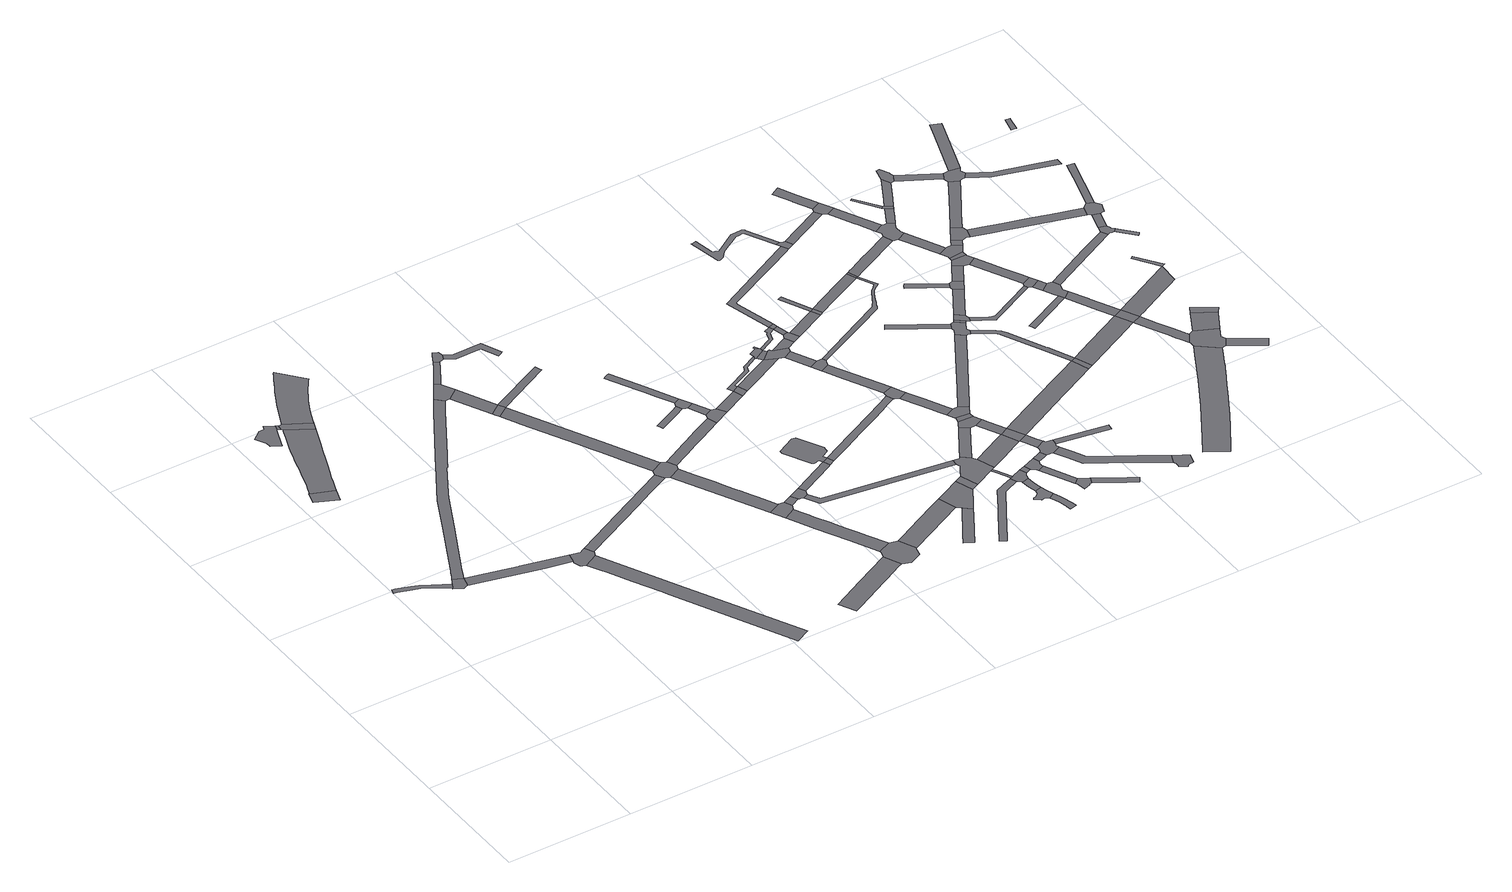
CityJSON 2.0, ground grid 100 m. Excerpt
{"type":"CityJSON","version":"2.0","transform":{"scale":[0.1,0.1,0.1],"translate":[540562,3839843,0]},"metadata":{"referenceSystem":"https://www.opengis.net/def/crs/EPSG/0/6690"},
"CityObjects":{
"road1":{"type":"Road","attributes":{"RoadStructureAttribute.sectionType":"1"},"geometry":[{"type":"MultiSurface","lod":"1","boundaries":[[[0,1,2,3,4,5,6,7,8,9,10,11,12,13,14,15,16]]]}]},
"road2":{"type":"Road","geometry":[{"type":"MultiSurface","lod":"1","boundaries":[[[17,18,16,15,19,20,21,22,23]]]}]},
"road3":{"type":"Road","geometry":[{"type":"MultiSurface","lod":"1","boundaries":[[[24,25,26,27,28,29]]]}]},
"road4":{"type":"Road","attributes":{"RoadStructureAttribute.sectionType":"1"},"geometry":[{"type":"MultiSurface","lod":"1","boundaries":[[[30,31,32,23,22,33,34,35]]]}]},
"road5":{"type":"Road","attributes":{"RoadStructureAttribute.sectionType":"1"},"geometry":[{"type":"MultiSurface","lod":"1","boundaries":[[[36,37,38,39,40,41,42,43,44,45,46,47,48,49,50,29,28,51,52,53,54,55,56,57,58,59,60]]]}]},
"road6":{"type":"Road","geometry":[{"type":"MultiSurface","lod":"1","boundaries":[[[61,62,63,64,65,66,67,68,69,70,71]]]}]},
"road7":{"type":"Road","geometry":[{"type":"MultiSurface","lod":"1","boundaries":[[[72,73,71,70,74,75,76]]]}]},
"road8":{"type":"Road","geometry":[{"type":"MultiSurface","lod":"1","boundaries":[[[77,78,79,76,75,80,36,60,81,82]]]}]},
"road9":{"type":"Road","attributes":{"RoadStructureAttribute.sectionType":"1"},"geometry":[{"type":"MultiSurface","lod":"1","boundaries":[[[83,84,85,86,87,88,89,90,91,92,93,94,95,96,97,98,99,100,101,102,103,104,105,106,17,23,107,108,109,110,111,112,113,114,115,116,117,118,119,120,121]]]}]},
"road10":{"type":"Road","geometry":[{"type":"MultiSurface","lod":"1","boundaries":[[[122,123,124,35,34,125,126,127,128,129,130]]]}]},
"road11":{"type":"Road","attributes":{"RoadStructureAttribute.sectionType":"1"},"geometry":[{"type":"MultiSurface","lod":"1","boundaries":[[[131,132,133,134,135,136,137,138,139,140,141,142,143,144,77,82,145,146,147,148,149,150,151,152,153,154,155,156]]]}]},
"road12":{"type":"Road","attributes":{"RoadStructureAttribute.sectionType":"1"},"geometry":[{"type":"MultiSurface","lod":"1","boundaries":[[[157,158,129,128,159,160,161,162,163,164,165,166,167]]]}]},
"road13":{"type":"Road","attributes":{"RoadStructureAttribute.sectionType":"1"},"geometry":[{"type":"MultiSurface","lod":"1","boundaries":[[[168,169,170,122,130,171,172,173,174,175,176]]]}]},
"road14":{"type":"Road","geometry":[{"type":"MultiSurface","lod":"1","boundaries":[[[177,178,179,180,83,121,181,182,183,184,185]]]}]},
"road15":{"type":"Road","attributes":{"RoadStructureAttribute.sectionType":"1"},"geometry":[{"type":"MultiSurface","lod":"1","boundaries":[[[183,182,186,187]]]}]},
"road16":{"type":"Road","geometry":[{"type":"MultiSurface","lod":"1","boundaries":[[[187,186,188,189,190]]]}]},
"road17":{"type":"Road","attributes":{"RoadStructureAttribute.sectionType":"1"},"geometry":[{"type":"MultiSurface","lod":"1","boundaries":[[[191,192,193,177,185,194,195,196]]]}]},
"road18":{"type":"Road","attributes":{"RoadStructureAttribute.sectionType":"1"},"geometry":[{"type":"MultiSurface","lod":"1","boundaries":[[[197,198,199,200,190,189,201,202,203,204,205,206,207,208,209,210,211]]]}]},
"road19":{"type":"Road","attributes":{"RoadStructureAttribute.sectionType":"1"},"geometry":[{"type":"MultiSurface","lod":"1","boundaries":[[[212,213,214,215,216,217,218,219,220,221,222]]]}]},
"road20":{"type":"Road","geometry":[{"type":"MultiSurface","lod":"1","boundaries":[[[223,224,191,196,225,226,227]]]}]},
"road21":{"type":"Road","geometry":[{"type":"MultiSurface","lod":"1","boundaries":[[[228,211,210,229,168,176,230,231,232,233,234,235]]]}]},
"road22":{"type":"Road","attributes":{"RoadStructureAttribute.sectionType":"1"},"geometry":[{"type":"MultiSurface","lod":"1","boundaries":[[[236,237,238,239,187,190]]]}]},
"road23":{"type":"Road","attributes":{"RoadStructureAttribute.sectionType":"1"},"geometry":[{"type":"MultiSurface","lod":"1","boundaries":[[[240,241,242,243,244,245,246,247,232,231,248,249,250]]]}]},
"road24":{"type":"Road","attributes":{"RoadStructureAttribute.sectionType":"1"},"geometry":[{"type":"MultiSurface","lod":"1","boundaries":[[[251,252,253,254,255,256,257,226,225]]]}]},
"road25":{"type":"Road","geometry":[{"type":"MultiSurface","lod":"1","boundaries":[[[258,259,250,249,260,261,262,263,264,265]]]}]},
"road26":{"type":"Road","attributes":{"RoadStructureAttribute.sectionType":"1"},"geometry":[{"type":"MultiSurface","lod":"1","boundaries":[[[266,267,268,269,270,271,272,273,261,260,274,275,276,277,278,279]]]}]},
"road27":{"type":"Road","attributes":{"RoadStructureAttribute.sectionType":"1"},"geometry":[{"type":"MultiSurface","lod":"1","boundaries":[[[280,265,264,281]]]}]},
"road28":{"type":"Road","geometry":[{"type":"MultiSurface","lod":"1","boundaries":[[[282,279,278,283,284,285,212,222,286,287,288,289,290,291,292]]]}]},
"road29":{"type":"Road","attributes":{"RoadStructureAttribute.sectionType":"1"},"geometry":[{"type":"MultiSurface","lod":"1","boundaries":[[[293,294,295,296,235,234,297,298,299,300]]]}]},
"road30":{"type":"Road","geometry":[{"type":"MultiSurface","lod":"1","boundaries":[[[301,302,280,281,303,304,305,306,307,308,309]]]}]},
"road31":{"type":"Road","attributes":{"RoadStructureAttribute.sectionType":"1"},"geometry":[{"type":"MultiSurface","lod":"1","boundaries":[[[310,311,312,313,314,315,316,317]]]}]},
"road32":{"type":"Road","attributes":{"RoadStructureAttribute.sectionType":"1"},"geometry":[{"type":"MultiSurface","lod":"1","boundaries":[[[318,319,320,321,322,323,324,325,326,327,328,329]]]}]},
"road33":{"type":"Road","attributes":{"RoadStructureAttribute.sectionType":"1"},"geometry":[{"type":"MultiSurface","lod":"1","boundaries":[[[330,331,301,309,332,333,334]]]}]},
"road34":{"type":"Road","geometry":[{"type":"MultiSurface","lod":"1","boundaries":[[[329,328,335,336,310,317,337,338,339,340]]]}]},
"road35":{"type":"Road","attributes":{"RoadStructureAttribute.sectionType":"1"},"geometry":[{"type":"MultiSurface","lod":"1","boundaries":[[[340,339,341,342]]]}]},
"road36":{"type":"Road","attributes":{"RoadStructureAttribute.sectionType":"1"},"geometry":[{"type":"MultiSurface","lod":"1","boundaries":[[[343,344,345,346,347,292,291,348,349]]]}]},
"road37":{"type":"Road","geometry":[{"type":"MultiSurface","lod":"1","boundaries":[[[350,342,341,351,293,300,352,353]]]}]},
"road38":{"type":"Road","geometry":[{"type":"MultiSurface","lod":"1","boundaries":[[[354,355,356,357,358,359,360,361,362,363,364,365,366,367,368,369,330,370]]]}]},
"road39":{"type":"Road","geometry":[{"type":"MultiSurface","lod":"1","boundaries":[[[370,330,334,371]]]}]},
"road40":{"type":"Road","attributes":{"RoadStructureAttribute.sectionType":"1"},"geometry":[{"type":"MultiSurface","lod":"1","boundaries":[[[372,306,305,373,374,375]]]}]},
"road41":{"type":"Road","attributes":{"RoadStructureAttribute.sectionType":"1"},"geometry":[{"type":"MultiSurface","lod":"1","boundaries":[[[376,377,378,379,380,381,382,383,384,385,386,387,388]]]}]},
"road42":{"type":"Road","attributes":{"RoadStructureAttribute.sectionType":"1"},"geometry":[{"type":"MultiSurface","lod":"1","boundaries":[[[389,353,352,390,391]]]}]},
"road43":{"type":"Road","geometry":[{"type":"MultiSurface","lod":"1","boundaries":[[[392,389,391,393]]]}]},
"road44":{"type":"Road","geometry":[{"type":"MultiSurface","lod":"1","boundaries":[[[394,395,396,343,349,376,388,397,398,399]]]}]},
"road45":{"type":"Road","attributes":{"RoadStructureAttribute.sectionType":"1"},"geometry":[{"type":"MultiSurface","lod":"1","boundaries":[[[400,401,402,403,404,405,406,407,408,409,410,411,412,413]]]}]},
"road46":{"type":"Road","geometry":[{"type":"MultiSurface","lod":"1","boundaries":[[[414,415,416,417,418,419,420,389,392,421,422,423,424,425]]]}]},
"road47":{"type":"Road","attributes":{"RoadStructureAttribute.sectionType":"1"},"geometry":[{"type":"MultiSurface","lod":"1","boundaries":[[[426,394,399,427]]]}]},
"road48":{"type":"Road","attributes":{"RoadStructureAttribute.sectionType":"1"},"geometry":[{"type":"MultiSurface","lod":"1","boundaries":[[[428,429,430,431,432,370,371,433,434,435,436,437,438,439,440,441]]]}]},
"road49":{"type":"Road","attributes":{"RoadStructureAttribute.sectionType":"1"},"geometry":[{"type":"MultiSurface","lod":"1","boundaries":[[[442,443,392,393,444,445]]]}]},
"road50":{"type":"Road","geometry":[{"type":"MultiSurface","lod":"1","boundaries":[[[446,447,375,374,448,449,426,427,450,451,452,453,454,455,456,457,458]]]}]},
"road51":{"type":"Road","geometry":[{"type":"MultiSurface","lod":"1","boundaries":[[[459,460,414,425,461,462,463]]]}]},
"road52":{"type":"Road","geometry":[{"type":"MultiSurface","lod":"1","boundaries":[[[462,461,442,464]]]}]},
"road53":{"type":"Road","geometry":[{"type":"MultiSurface","lod":"1","boundaries":[[[465,466,467,468,469,470,471,472,473,474,475,476,477,478,479,480,481,482,483,484,485,486]]]}]},
"road54":{"type":"Road","geometry":[{"type":"MultiSurface","lod":"1","boundaries":[[[487,488,459,463]]]}]},
"road55":{"type":"Road","geometry":[{"type":"MultiSurface","lod":"1","boundaries":[[[489,452,451,490,491,492]]]}]},
"road56":{"type":"Road","attributes":{"RoadStructureAttribute.sectionType":"1"},"geometry":[{"type":"MultiSurface","lod":"1","boundaries":[[[493,494,495,496,486,485,497,498,499,500,501,502,503]]]}]},
"road57":{"type":"Road","attributes":{"RoadStructureAttribute.sectionType":"1"},"geometry":[{"type":"MultiSurface","lod":"1","boundaries":[[[504,505,506,507,467,466]]]}]},
"road58":{"type":"Road","geometry":[{"type":"MultiSurface","lod":"1","boundaries":[[[508,464,442,445,509,510,511,512]]]}]},
"road59":{"type":"Road","geometry":[{"type":"MultiSurface","lod":"1","boundaries":[[[513,492,491,400,413,514,515,516,517,506,505,518,519,520,521,522]]]}]},
"road60":{"type":"Road","attributes":{"RoadStructureAttribute.sectionType":"1"},"geometry":[{"type":"MultiSurface","lod":"1","boundaries":[[[510,509,523,524]]]}]},
"road61":{"type":"Road","attributes":{"RoadStructureAttribute.sectionType":"1"},"geometry":[{"type":"MultiSurface","lod":"1","boundaries":[[[525,526,527,446,458,528,529]]]}]},
"road62":{"type":"Road","geometry":[{"type":"MultiSurface","lod":"1","boundaries":[[[530,531,532,533,534,463,462,535,536,537]]]}]},
"road63":{"type":"Road","geometry":[{"type":"MultiSurface","lod":"1","boundaries":[[[538,524,523,539,540,541,542,543,544]]]}]},
"road64":{"type":"Road","attributes":{"RoadStructureAttribute.sectionType":"1"},"geometry":[{"type":"MultiSurface","lod":"1","boundaries":[[[545,513,522,546]]]}]},
"road65":{"type":"Road","attributes":{"RoadStructureAttribute.sectionType":"1"},"geometry":[{"type":"MultiSurface","lod":"1","boundaries":[[[547,512,511,548]]]}]},
"road66":{"type":"Road","attributes":{"RoadStructureAttribute.sectionType":"1"},"geometry":[{"type":"MultiSurface","lod":"1","boundaries":[[[549,540,539,550,551,552,553,554]]]}]},
"road67":{"type":"Road","attributes":{"RoadStructureAttribute.sectionType":"1"},"geometry":[{"type":"MultiSurface","lod":"1","boundaries":[[[555,556,557,558,559,456,455,560,561,562,563,564,565]]]}]},
"road68":{"type":"Road","geometry":[{"type":"MultiSurface","lod":"1","boundaries":[[[566,545,546,567,568,569,570,571,572,573,574,575,576,577,578,579]]]}]},
"road69":{"type":"Road","geometry":[{"type":"MultiSurface","lod":"1","boundaries":[[[580,554,553,581,428,441,582,583,584]]]}]},
"road70":{"type":"Road","attributes":{"RoadStructureAttribute.sectionType":"1"},"geometry":[{"type":"MultiSurface","lod":"1","boundaries":[[[573,572,585,586]]]}]},
"road71":{"type":"Road","geometry":[{"type":"MultiSurface","lod":"1","boundaries":[[[587,588,589,547,548,590,591,592,593]]]}]},
"road72":{"type":"Road","attributes":{"RoadStructureAttribute.sectionType":"1"},"geometry":[{"type":"MultiSurface","lod":"1","boundaries":[[[594,537,588,587]]]}]},
"road73":{"type":"Road","geometry":[{"type":"MultiSurface","lod":"1","boundaries":[[[595,530,537,594]]]}]},
"road74":{"type":"Road","attributes":{"RoadStructureAttribute.sectionType":"1"},"geometry":[{"type":"MultiSurface","lod":"1","boundaries":[[[596,597,598,599,584,583,600,601,602,603,604]]]}]},
"road75":{"type":"Road","geometry":[{"type":"MultiSurface","lod":"1","boundaries":[[[586,585,605,606,607,608,609,610,611]]]}]},
"road76":{"type":"Road","geometry":[{"type":"MultiSurface","lod":"1","boundaries":[[[612,613,525,529,614,615,616,617,618]]]}]},
"road77":{"type":"Road","attributes":{"RoadStructureAttribute.sectionType":"1"},"geometry":[{"type":"MultiSurface","lod":"1","boundaries":[[[619,620,621,566,579,622,623]]]}]},
"road78":{"type":"Road","attributes":{"RoadStructureAttribute.sectionType":"1"},"geometry":[{"type":"MultiSurface","lod":"1","boundaries":[[[624,612,618,625]]]}]},
"road79":{"type":"Road","geometry":[{"type":"MultiSurface","lod":"1","boundaries":[[[604,603,626,624,625,627,628]]]}]},
"road80":{"type":"Road","attributes":{"RoadStructureAttribute.sectionType":"1"},"geometry":[{"type":"MultiSurface","lod":"1","boundaries":[[[629,616,615,630,555,631]]]}]},
"road81":{"type":"Road","geometry":[{"type":"MultiSurface","lod":"1","boundaries":[[[631,555,565,632,633]]]}]},
"road82":{"type":"Road","attributes":{"RoadStructureAttribute.sectionType":"1"},"geometry":[{"type":"MultiSurface","lod":"1","boundaries":[[[634,633,632,635,636,637,638]]]}]},
"road83":{"type":"Road","attributes":{"RoadStructureAttribute.sectionType":"1"},"geometry":[{"type":"MultiSurface","lod":"1","boundaries":[[[639,640,641,593,592,642,643,644]]]}]},
"road84":{"type":"Road","geometry":[{"type":"MultiSurface","lod":"1","boundaries":[[[645,646,638,637,647,648,649,650,651,652,653,619,623,654,655,656,657,658,659,660,661,662,663]]]}]},
"road85":{"type":"Road","attributes":{"RoadStructureAttribute.sectionType":"1"},"geometry":[{"type":"MultiSurface","lod":"1","boundaries":[[[664,665,611,610,666,667,668,669]]]}]},
"road86":{"type":"Road","attributes":{"RoadStructureAttribute.sectionType":"1"},"geometry":[{"type":"MultiSurface","lod":"1","boundaries":[[[670,671,672,639,673]]]}]},
"road87":{"type":"Road","attributes":{"RoadStructureAttribute.sectionType":"1"},"geometry":[{"type":"MultiSurface","lod":"1","boundaries":[[[674,675,676,530,595,677,678,679,680,681]]]}]},
"road88":{"type":"Road","geometry":[{"type":"MultiSurface","lod":"1","boundaries":[[[673,639,644,682]]]}]},
"road89":{"type":"Road","attributes":{"RoadStructureAttribute.sectionType":"1"},"geometry":[{"type":"MultiSurface","lod":"1","boundaries":[[[683,684,685,686,687,688,689,659,658,690,691,692,693,694,695,696]]]}]},
"road90":{"type":"Road","attributes":{"RoadStructureAttribute.sectionType":"1"},"geometry":[{"type":"MultiSurface","lod":"1","boundaries":[[[697,698,699,700,701,702,703,704,705,706,707,708,709,710,711,712,713,714,715,716,717,718,719,720,721,722,723,724,725,726,727,728,729,730,731,732,733,544,543]]]}]},
"road91":{"type":"Road","attributes":{"RoadStructureAttribute.sectionType":"1"},"geometry":[{"type":"MultiSurface","lod":"1","boundaries":[[[734,735,736,663,662]]]}]},
"road92":{"type":"Road","attributes":{"RoadStructureAttribute.sectionType":"1"},"geometry":[{"type":"MultiSurface","lod":"1","boundaries":[[[737,738,739,740,628,627,741,742,743,744,745,746]]]}]},
"road93":{"type":"Road","attributes":{"RoadStructureAttribute.sectionType":"1"},"geometry":[{"type":"MultiSurface","lod":"1","boundaries":[[[747,748,749,750,751,752,753,754,755,756,757,758,759,760,761,762,763,764,765,766,767,768,769,770,771,772,773,774,775,776,777,778,779,780,781,782,783,784,785,786,787]]]}]},
"road94":{"type":"Road","attributes":{"RoadStructureAttribute.sectionType":"1"},"geometry":[{"type":"MultiSurface","lod":"1","boundaries":[[[788,789,790,791,792,793,673,682,794,795,715]]]}]},
"road95":{"type":"Road","attributes":{"RoadStructureAttribute.sectionType":"1"},"geometry":[{"type":"MultiSurface","lod":"1","boundaries":[[[796,797,798,799,800,631,633,801,802,803,804,805]]]}]},
"road96":{"type":"Road","attributes":{"RoadStructureAttribute.sectionType":"1"},"geometry":[{"type":"MultiSurface","lod":"1","boundaries":[[[806,807,808,809,810]]]}]},
"road97":{"type":"Road","geometry":[{"type":"MultiSurface","lod":"1","boundaries":[[[811,696,695,812,813,814,815,816,817,818,819,820,821,822,823,824,825,826]]]}]},
"road98":{"type":"Road","geometry":[{"type":"MultiSurface","lod":"1","boundaries":[[[827,787,786,828,674,681,829,830,831]]]}]},
"road99":{"type":"Road","geometry":[{"type":"MultiSurface","lod":"1","boundaries":[[[832,788,715,714]]]}]},
"road100":{"type":"Road","geometry":[{"type":"MultiSurface","lod":"1","boundaries":[[[833,810,809,834,737,746,835,836,837,838,839,840,841]]]}]},
"road101":{"type":"Road","attributes":{"RoadStructureAttribute.sectionType":"1"},"geometry":[{"type":"MultiSurface","lod":"1","boundaries":[[[842,833,841,843]]]}]},
"road102":{"type":"Road","geometry":[{"type":"MultiSurface","lod":"1","boundaries":[[[844,842,843,845,846,847]]]}]},
"road103":{"type":"Road","attributes":{"RoadStructureAttribute.sectionType":"1"},"geometry":[{"type":"MultiSurface","lod":"1","boundaries":[[[848,849,850,851,852,853,854,855,856,838,837,857,858,859,860,861,862,863,796,864]]]}]},
"road104":{"type":"Road","attributes":{"RoadStructureAttribute.sectionType":"1"},"geometry":[{"type":"MultiSurface","lod":"1","boundaries":[[[865,866,831,830,867,868]]]}]},
"road105":{"type":"Road","attributes":{"RoadStructureAttribute.sectionType":"1"},"geometry":[{"type":"MultiSurface","lod":"1","boundaries":[[[869,870,871,872,873]]]}]},
"road106":{"type":"Road","attributes":{"RoadStructureAttribute.sectionType":"1"},"geometry":[{"type":"MultiSurface","lod":"1","boundaries":[[[874,844,847,875,876]]]}]},
"road107":{"type":"Road","attributes":{"RoadStructureAttribute.sectionType":"1"},"geometry":[{"type":"MultiSurface","lod":"1","boundaries":[[[877,878,879,880,881,832,714,882,883,884]]]}]},
"road108":{"type":"Road","geometry":[{"type":"MultiSurface","lod":"1","boundaries":[[[864,796,805,885]]]}]},
"road109":{"type":"Road","geometry":[{"type":"MultiSurface","lod":"1","boundaries":[[[886,873,872,874,876,887]]]}]},
"road110":{"type":"Road","attributes":{"RoadStructureAttribute.sectionType":"1"},"geometry":[{"type":"MultiSurface","lod":"1","boundaries":[[[888,889,890,891,892,893,846,845,894,895,896,897]]]}]},
"road111":{"type":"Road","attributes":{"RoadStructureAttribute.sectionType":"1"},"geometry":[{"type":"MultiSurface","lod":"1","boundaries":[[[898,899,900,901,902,903,904,905,906]]]}]},
"road112":{"type":"Road","geometry":[{"type":"MultiSurface","lod":"1","boundaries":[[[906,905,907,865,868,908,909,910]]]}]},
"road113":{"type":"Road","attributes":{"RoadStructureAttribute.sectionType":"1"},"geometry":[{"type":"MultiSurface","lod":"1","boundaries":[[[911,912,913,886,887,914,915,916]]]}]},
"road114":{"type":"Road","attributes":{"RoadStructureAttribute.sectionType":"1"},"geometry":[{"type":"MultiSurface","lod":"1","boundaries":[[[917,918,919,910,909,920,921,922,923]]]}]},
"road115":{"type":"Road","attributes":{"RoadStructureAttribute.sectionType":"1"},"geometry":[{"type":"MultiSurface","lod":"1","boundaries":[[[924,925,926,927,928,929,930,931,932,933,934,935,936,937,938,939,940,941,942,943,944,945,946,947,948,949,950]]]}]},
"road116":{"type":"Road","attributes":{"RoadStructureAttribute.sectionType":"1"},"geometry":[{"type":"MultiSurface","lod":"1","boundaries":[[[951,952,953,954,955]]]}]},
"road117":{"type":"Road","geometry":[{"type":"MultiSurface","lod":"1","boundaries":[[[956,923,922,957,877,884,958,959,960,961,962,963,964]]]}]},
"road118":{"type":"Road","attributes":{"RoadStructureAttribute.sectionType":"1"},"geometry":[{"type":"MultiSurface","lod":"1","boundaries":[[[965,966,967,968,864,885,969,970,971,972]]]}]},
"road119":{"type":"Road","attributes":{"RoadStructureAttribute.sectionType":"1"},"geometry":[{"type":"MultiSurface","lod":"1","boundaries":[[[973,959,958,974,975,976,977,978]]]}]},
"road120":{"type":"Road","geometry":[{"type":"MultiSurface","lod":"1","boundaries":[[[979,980,911,916,981,982,983,984,985]]]}]},
"road121":{"type":"Road","attributes":{"RoadStructureAttribute.sectionType":"1"},"geometry":[{"type":"MultiSurface","lod":"1","boundaries":[[[986,987,979,985]]]}]},
"road122":{"type":"Road","geometry":[{"type":"MultiSurface","lod":"1","boundaries":[[[988,978,977,989,987,986,990,991]]]}]},
"road123":{"type":"Road","attributes":{"RoadStructureAttribute.sectionType":"1"},"geometry":[{"type":"MultiSurface","lod":"1","boundaries":[[[992,964,963,993,994,995]]]}]},
"road124":{"type":"Road","geometry":[{"type":"MultiSurface","lod":"1","boundaries":[[[996,997,998,999]]]}]},
"road125":{"type":"Road","attributes":{"RoadStructureAttribute.sectionType":"1"},"geometry":[{"type":"MultiSurface","lod":"1","boundaries":[[[1000,1001,1002,1003,982,981,1004,1005]]]}]},
"road126":{"type":"Road","geometry":[{"type":"MultiSurface","lod":"1","boundaries":[[[1005,1004,888,897,1006,1007]]]}]},
"road127":{"type":"Road","attributes":{"RoadStructureAttribute.sectionType":"1"},"geometry":[{"type":"MultiSurface","lod":"1","boundaries":[[[1007,1006,1008,1009]]]}]},
"road128":{"type":"Road","attributes":{"RoadStructureAttribute.sectionType":"1"},"geometry":[{"type":"MultiSurface","lod":"1","boundaries":[[[1010,991,990,1011]]]}]},
"road129":{"type":"Road","geometry":[{"type":"MultiSurface","lod":"1","boundaries":[[[999,998,992,995,1012,1013]]]}]},
"road130":{"type":"Road","geometry":[{"type":"MultiSurface","lod":"1","boundaries":[[[1009,1008,1014,951,955,1015,1016,1017,1018,1019]]]}]},
"road131":{"type":"Road","attributes":{"RoadStructureAttribute.sectionType":"1"},"geometry":[{"type":"MultiSurface","lod":"1","boundaries":[[[1020,1021,1022,1023,1015,955,1024,965,1025]]]}]},
"road132":{"type":"Road","geometry":[{"type":"MultiSurface","lod":"1","boundaries":[[[1026,1010,1011,1027,1028,1029,1030]]]}]},
"road133":{"type":"Road","attributes":{"RoadStructureAttribute.sectionType":"1"},"geometry":[{"type":"MultiSurface","lod":"1","boundaries":[[[1031,1032,1013,1012,1033,1034]]]}]},
"road134":{"type":"Road","geometry":[{"type":"MultiSurface","lod":"1","boundaries":[[[1025,965,972,1035]]]}]},
"road135":{"type":"Road","attributes":{"RoadStructureAttribute.sectionType":"1"},"geometry":[{"type":"MultiSurface","lod":"1","boundaries":[[[1036,1037,1038,1039,1040,1035,972,1041,1042,1043,1044,1045,1046,1047,1048,1049]]]}]},
"road136":{"type":"Road","geometry":[{"type":"MultiSurface","lod":"1","boundaries":[[[1050,1051,1052,1053,1031,1034,1054,1055,1056,1057,1058,1059,1060]]]}]},
"road137":{"type":"Road","geometry":[{"type":"MultiSurface","lod":"1","boundaries":[[[1061,1049,1048,1062,924,950,1063,1064,1065,1066,1067,1068]]]}]},
"road138":{"type":"Road","attributes":{"RoadStructureAttribute.sectionType":"1"},"geometry":[{"type":"MultiSurface","lod":"1","boundaries":[[[1069,1070,1071,1026,1030,1072,1073,1074,1075]]]}]},
"road139":{"type":"Road","attributes":{"RoadStructureAttribute.sectionType":"1"},"geometry":[{"type":"MultiSurface","lod":"1","boundaries":[[[1057,1056,1076,1077]]]}]},
"road140":{"type":"Road","attributes":{"RoadStructureAttribute.sectionType":"1"},"geometry":[{"type":"MultiSurface","lod":"1","boundaries":[[[1078,1079,1080,1081,1082,1025,1035,1083,1084,1085,1086,1087,1088,1089,1090,1091,1092,1093]]]}]},
"road141":{"type":"Road","attributes":{"RoadStructureAttribute.sectionType":"1"},"geometry":[{"type":"MultiSurface","lod":"1","boundaries":[[[1094,1095,1019,1018,1096]]]}]},
"road142":{"type":"Road","attributes":{"RoadStructureAttribute.sectionType":"1"},"geometry":[{"type":"MultiSurface","lod":"1","boundaries":[[[1097,1061,1068,1098,1099,1100]]]}]},
"road143":{"type":"Road","attributes":{"RoadStructureAttribute.sectionType":"1"},"geometry":[{"type":"MultiSurface","lod":"1","boundaries":[[[1101,1102,1103,1104,1064,1063,1105,1106,1107,1108,1109]]]}]},
"road144":{"type":"Road","attributes":{"RoadStructureAttribute.sectionType":"1"},"geometry":[{"type":"MultiSurface","lod":"1","boundaries":[[[1110,1111,1112,1113,1114,1029,1028,1115,1116,1117,1118,1119,1120,1121,1122]]]}]},
"road145":{"type":"Road","geometry":[{"type":"MultiSurface","lod":"1","boundaries":[[[1123,1097,1100,1124,1125]]]}]},
"road146":{"type":"Road","geometry":[{"type":"MultiSurface","lod":"1","boundaries":[[[1126,1127,1077,1076,1128,1129,1069,1075,1130,1131,1132,1133,1134,1135,1136,1137]]]}]},
"road147":{"type":"Road","geometry":[{"type":"MultiSurface","lod":"1","boundaries":[[[1138,1139,1140,1141,1078,1142]]]}]},
"road148":{"type":"Road","attributes":{"RoadStructureAttribute.sectionType":"1"},"geometry":[{"type":"MultiSurface","lod":"1","boundaries":[[[1143,1144,1126,1137,1145,1146,1147]]]}]},
"road149":{"type":"Road","geometry":[{"type":"MultiSurface","lod":"1","boundaries":[[[1148,1094,1096,1149,1150,1151,1152,1153,1154,1155]]]}]},
"road150":{"type":"Road","attributes":{"RoadStructureAttribute.sectionType":"1"},"geometry":[{"type":"MultiSurface","lod":"1","boundaries":[[[1156,1148,1155,1157]]]}]},
"road151":{"type":"Road","geometry":[{"type":"MultiSurface","lod":"1","boundaries":[[[1158,1159,1160,1161,1162,1163,1152,1151]]]}]},
"road152":{"type":"Road","attributes":{"RoadStructureAttribute.sectionType":"1"},"geometry":[{"type":"MultiSurface","lod":"1","boundaries":[[[1164,1133,1132,1165,1166,1167,1168]]]}]},
"road153":{"type":"Road","geometry":[{"type":"MultiSurface","lod":"1","boundaries":[[[1169,1170,1171,1122,1121,1172,1156,1157,1173,1174,1175,1176,1177,1178]]]}]},
"road154":{"type":"Road","attributes":{"RoadStructureAttribute.sectionType":"1"},"geometry":[{"type":"MultiSurface","lod":"1","boundaries":[[[1179,1180,1169,1178,1181]]]}]},
"road155":{"type":"Road","geometry":[{"type":"MultiSurface","lod":"1","boundaries":[[[1182,1183,1184,1185,1186,1187,1188,1189]]]}]}
},
"vertices":[
[376,1855,0],[352,1868,0],[342,1874,0],[212,1949,0],[207,1952,0],[202,1954,0],[148,1972,0],[41,2008,0],[15,2017,0],[6,1975,0],[29,1968,0],[136,1934,0],[190,1917,0],[332,1834,0],[370,1812,0],[379,1806,0],[399,1841,0],
[425,1885,0],[416,1870,0],[373,1796,0],[443,1757,0],[479,1773,0],[480,1773,0],[499,1850,0],
[130,3234,0],[104,3137,0],[278,3060,0],[299,3124,0],[312,3162,0],[139,3230,0],
[900,1759,0],[891,1761,0],[610,1825,0],[1031,1640,0],[1234,1597,0],[1253,1678,0],
[382,3935,0],[378,3927,0],[371,3909,0],[350,3857,0],[331,3808,0],[312,3757,0],[291,3700,0],[275,3647,0],[258,3600,0],[238,3534,0],[222,3479,0],[208,3437,0],[193,3388,0],[178,3338,0],[159,3285,0],[329,3209,0],[346,3256,0],[366,3307,0],[388,3361,0],[418,3433,0],[450,3511,0],[481,3589,0],[510,3661,0],[550,3760,0],[575,3823,0],
[291,4046,0],[277,4011,0],[235,4010,0],[161,3955,0],[205,3869,0],[206,3827,0],[276,3786,0],[286,3813,0],[344,3957,0],[346,3963,0],[362,4004,0],
[377,3991,0],[369,3996,0],[362,3958,0],[372,3950,0],[378,3991,0],
[406,3991,0],[389,3988,0],[382,3990,0],[377,3943,0],[595,3873,0],[600,3887,0],
[1437,3658,0],[1425,3640,0],[1413,3622,0],[1412,3620,0],[1364,3547,0],[1360,3541,0],[1100,3122,0],[1026,3003,0],[985,2937,0],[964,2902,0],[907,2811,0],[874,2758,0],[848,2716,0],[841,2705,0],[833,2689,0],[693,2409,0],[524,2076,0],[472,1974,0],[461,1954,0],[459,1949,0],[454,1940,0],[450,1930,0],[443,1915,0],[432,1896,0],[514,1880,0],[544,1941,0],[764,2375,0],[911,2667,0],[940,2715,0],[942,2718,0],[1090,2964,0],[1093,2962,0],[1095,2961,0],[1136,3028,0],[1162,3070,0],[1168,3080,0],[1430,3504,0],[1480,3579,0],[1495,3601,0],
[1377,1680,0],[1356,1669,0],[1335,1659,0],[1232,1580,0],[1248,1530,0],[1262,1519,0],[1284,1514,0],[1399,1572,0],[1412,1609,0],
[683,4516,0],[674,4505,0],[661,4481,0],[639,4445,0],[635,4439,0],[618,4409,0],[593,4365,0],[571,4327,0],[542,4273,0],[521,4235,0],[502,4197,0],[483,4160,0],[452,4095,0],[424,4032,0],[610,3913,0],[625,3949,0],[650,4005,0],[691,4087,0],[691,4088,0],[710,4122,0],[736,4164,0],[757,4199,0],[780,4232,0],[804,4268,0],[825,4297,0],[846,4322,0],
[1691,984,0],[1622,1124,0],[1308,1471,0],[1348,1399,0],[1358,1376,0],[1416,1256,0],[1452,1190,0],[1555,982,0],[1586,919,0],[2037,2,0],[2151,58,0],
[2239,2112,0],[1924,1954,0],[1910,1947,0],[1412,1610,0],[1598,1703,0],[1946,1878,0],[2101,1956,0],[2276,2041,0],[2278,2042,0],
[1531,3798,0],[1502,3756,0],[1493,3741,0],[1473,3712,0],[1527,3603,0],[1533,3603,0],[1622,3668,0],[1580,3753,0],[1571,3771,0],
[1684,3299,0],[1773,3364,0],
[1699,3270,0],[1711,3245,0],[1800,3310,0],
[1663,4010,0],[1633,3956,0],[1548,3824,0],[1588,3798,0],[1670,3932,0],[1702,3988,0],
[2343,2221,0],[2164,2580,0],[1879,3151,0],[1805,3301,0],[1720,3227,0],[1777,3111,0],[1781,3103,0],[1985,2694,0],[2009,2645,0],[2033,2596,0],[2064,2534,0],[2123,2414,0],[2141,2379,0],[2253,2154,0],[2351,2205,0],
[3045,473,0],[2760,330,0],[2491,194,0],[2557,62,0],[2573,70,0],[2748,157,0],[2761,164,0],[2768,168,0],[2928,249,0],[3076,323,0],[3108,338,0],
[1715,4103,0],[1702,4080,0],[1740,3999,0],[1762,4044,0],[1753,4083,0],
[2357,2203,0],[2250,2147,0],[2307,2030,0],[2314,2027,0],[2410,2078,0],[2413,2085,0],[2426,2118,0],[2391,2189,0],
[2238,3527,0],[2229,3553,0],[2220,3579,0],[2217,3578,0],
[2749,1405,0],[2695,1514,0],[2669,1566,0],[2634,1634,0],[2612,1680,0],[2573,1757,0],[2541,1823,0],[2472,1960,0],[2349,1958,0],[2670,1319,0],[2768,1368,0],
[1818,3955,0],[2020,3958,0],[2081,3825,0],[2103,3835,0],[2126,3846,0],[2052,4008,0],[1831,4006,0],
[2812,1361,0],[2774,1367,0],[2725,1210,0],[2822,1259,0],[2825,1266,0],[2842,1304,0],[2842,1306,0],[2813,1362,0],
[3090,727,0],[3044,818,0],[3008,890,0],[2959,990,0],[2956,996,0],[2895,1116,0],[2879,1149,0],[2858,1189,0],[2751,1157,0],[2784,1090,0],[2831,995,0],[2951,758,0],[3060,540,0],[3162,585,0],
[2887,1397,0],[2914,1342,0],
[3167,584,0],[3064,532,0],[3065,529,0],[3049,476,0],[3174,314,0],[3174,313,0],[3271,361,0],[3272,362,0],[3286,427,0],[3294,431,0],[3231,567,0],
[2895,2446,0],[2739,2368,0],[2628,2311,0],[2597,2295,0],[2629,2221,0],[2633,2224,0],[2740,2278,0],[2921,2369,0],
[2981,1443,0],[2939,1422,0],[2927,1338,0],[2931,1336,0],[2952,1330,0],[2997,1352,0],[3003,1372,0],[3004,1376,0],[3008,1389,0],
[2786,2675,0],[2737,2650,0],[2560,2565,0],[2569,2542,0],[2578,2518,0],[2580,2519,0],[2737,2592,0],[2807,2628,0],
[2733,2974,0],[2603,3238,0],[2595,3238,0],[2593,3238,0],[2575,3228,0],[2556,3218,0],[2549,3214,0],[2666,2979,0],[2694,2927,0],[2735,2842,0],[2799,2713,0],[2851,2739,0],
[3289,1598,0],[3195,1550,0],[3031,1400,0],[3283,1528,0],[3309,1541,0],
[2794,2698,0],[2793,2694,0],[2827,2622,0],[2830,2621,0],[2842,2618,0],[2897,2645,0],
[2905,2483,0],[2963,2512,0],
[3722,812,0],[3621,762,0],[3495,699,0],[3372,637,0],[3296,599,0],[3473,521,0],[3771,669,0],
[2965,2511,0],[2906,2481,0],[3048,2432,0],[3002,2500,0],
[3321,1653,0],[3371,1681,0],[3379,1686,0],[3381,1696,0],[3383,1714,0],[3383,1729,0],[3281,1928,0],[3249,1932,0],[3107,1859,0],[3105,1831,0],[3212,1627,0],[3219,1620,0],[3227,1615,0],[3237,1617,0],[3247,1620,0],[3274,1630,0],[3337,1621,0],
[3356,1565,0],
[3046,1261,0],[3014,1215,0],[4037,1073,0],[4042,1123,0],
[3801,640,0],[3802,639,0],[3764,581,0],[3678,439,0],[3653,401,0],[3652,399,0],[3642,384,0],[3594,305,0],[3661,264,0],[3665,270,0],[3727,370,0],[3825,530,0],[3860,586,0],
[3211,2604,0],[3219,2517,0],[3237,2527,0],
[3265,2631,0],[3291,2553,0],
[3930,914,0],[3808,854,0],[3736,819,0],[3881,619,0],[3900,649,0],[3978,772,0],
[4261,734,0],[4187,703,0],[4115,673,0],[4006,497,0],[3969,438,0],[3889,310,0],[3812,186,0],[3859,157,0],[3963,325,0],[4014,407,0],[4038,445,0],[4153,629,0],[4170,636,0],[4279,682,0],
[3542,2858,0],[3420,2796,0],[3405,2759,0],[3382,2744,0],[3235,2672,0],[3190,2651,0],[3209,2609,0],[3262,2637,0],[3254,2655,0],[3423,2736,0],[3438,2779,0],[3535,2830,0],
[3991,944,0],[4039,802,0],
[4060,1982,0],[4033,1968,0],[3983,1942,0],[3663,1782,0],[3608,1756,0],[3449,1612,0],[3494,1635,0],[3616,1696,0],[3673,1724,0],[3758,1765,0],[3845,1808,0],[3952,1862,0],[4016,1895,0],[4083,1928,0],
[3581,2787,0],[3435,2716,0],[3430,2623,0],[3674,2744,0],
[4105,1129,0],[4097,1116,0],[4053,1044,0],[4030,1007,0],[4057,811,0],[4199,882,0],[4217,891,0],[4225,894,0],[4226,895,0],[4238,901,0],[4190,1043,0],[4181,1055,0],[4167,1073,0],
[3600,2924,0],[3541,2895,0],[3547,2830,0],[3634,2881,0],[3626,2903,0],
[3652,2851,0],
[4395,496,0],[4385,534,0],[4331,522,0],[4329,510,0],[4325,497,0],[4320,489,0],[4312,480,0],[4304,473,0],[4296,468,0],[4285,464,0],[4275,462,0],[4268,451,0],[4309,413,0],[4313,416,0],[4319,419,0],[4328,420,0],[4335,421,0],[4342,420,0],[4349,418,0],[4361,410,0],[4370,403,0],[4418,433,0],
[3605,2943,0],[3594,2938,0],
[4229,866,0],[4222,836,0],[4271,738,0],[4289,746,0],
[4473,246,0],[4466,287,0],[4452,335,0],[4439,377,0],[4387,358,0],[4400,319,0],[4412,275,0],[4414,262,0],[4420,224,0],[4421,219,0],[4475,231,0],
[4372,596,0],[4365,667,0],[4311,654,0],[4318,588,0],
[3672,2861,0],[3714,2728,0],[3785,2765,0],[3795,2804,0],[3683,2838,0],
[4369,779,0],[4289,681,0],[4297,676,0],[4303,671,0],[4309,663,0],[4367,680,0],[4371,697,0],[4378,711,0],[4385,721,0],[4390,727,0],
[3805,2543,0],[3878,2579,0],
[4277,1408,0],[4267,1391,0],[4156,1212,0],[4264,1235,0],[4346,1365,0],
[3812,3075,0],[3759,3051,0],[3771,3026,0],[3757,3019,0],[3738,2959,0],[3758,2947,0],[3780,3012,0],[3823,3035,0],
[3919,2574,0],[3844,2464,0],[3917,2499,0],[3930,2535,0],[3932,2542,0],[3935,2543,0],[3922,2574,0],
[4418,799,0],[4433,745,0],
[3829,2910,0],[3865,2839,0],
[4055,2221,0],[3874,2403,0],[3888,2376,0],[3898,2355,0],[4065,2021,0],[4144,2048,0],
[4483,1187,0],[4454,1173,0],[4422,1157,0],[4326,1109,0],[4192,1042,0],[4334,948,0],[4449,1006,0],[4460,1011,0],[4488,1025,0],[4520,1041,0],[4544,1053,0],
[4520,841,0],[4437,744,0],[4444,741,0],[4452,736,0],[4462,727,0],[4471,718,0],[4478,706,0],[4528,730,0],[4524,741,0],[4524,752,0],[4523,762,0],[4526,771,0],[4530,780,0],[4535,787,0],
[4178,1977,0],[4063,1983,0],[4088,1926,0],[4124,1909,0],[4194,1944,0],
[4605,447,0],[4647,485,0],
[3890,2957,0],[3846,2946,0],[3843,2939,0],[3903,2858,0],[3912,2862,0],[3929,2871,0],[3894,2943,0],
[3865,3052,0],
[3855,3091,0],
[4345,1642,0],[4326,1681,0],[4257,1819,0],[4203,1927,0],[4132,1892,0],[4234,1686,0],[4263,1628,0],[4290,1575,0],[4362,1611,0],
[4612,431,0],[4625,359,0],[4679,374,0],[4683,380,0],[4691,385,0],[4701,387,0],[4723,439,0],
[4315,1469,0],[4296,1438,0],[4382,1366,0],[4393,1366,0],[4465,1402,0],[4434,1463,0],[4434,1465,0],
[4595,872,0],[4586,867,0],[4574,863,0],[4595,812,0],[4616,820,0],
[4321,1513,0],[4433,1505,0],
[4318,1518,0],[4472,1569,0],[4403,1612,0],
[4488,1355,0],[4417,1319,0],[4554,1224,0],
[4549,1056,0],[4620,1091,0],
[4659,1013,0],[4571,1012,0],[4593,967,0],[4612,929,0],[4684,965,0],
[4150,3069,0],[4143,3065,0],[4132,3060,0],[3954,2884,0],[4168,2989,0],[4185,2997,0],
[4691,949,0],[4690,952,0],[4613,926,0],[4613,914,0],[4612,906,0],[4610,898,0],[4608,893,0],[4606,886,0],[4601,878,0],[4628,821,0],[4642,820,0],[4651,820,0],[4665,817,0],[4669,816,0],[4740,852,0],[4728,875,0],[4729,877,0],[4739,891,0],[4746,940,0],
[4943,304,0],[4847,363,0],[4840,302,0],[4908,260,0],[4985,213,0],[5014,259,0],
[4070,3318,0],[4053,3310,0],[4037,3302,0],[4177,3082,0],
[4382,3793,0],[4351,3777,0],[3713,3457,0],[3771,3407,0],[3776,3430,0],[4196,3634,0],[4377,3724,0],[4409,3739,0],
[4212,3010,0],
[5283,380,0],[5138,471,0],[5052,524,0],[5001,556,0],[4835,659,0],[4807,715,0],[4782,767,0],[4716,720,0],[4774,603,0],[4920,513,0],[5092,406,0],[5254,304,0],[5300,276,0],[5331,350,0],
[4351,2744,0],[4359,2748,0],[4549,2840,0],[4564,2865,0],[4566,2872,0],[4567,2874,0],[4571,2888,0],[4581,2905,0],[4596,2938,0],[4608,2963,0],[4625,2996,0],[4642,3021,0],[4655,3036,0],[4677,3051,0],[4690,3059,0],[4702,3069,0],[4708,3072,0],[4635,3217,0],[4619,3210,0],[4682,3086,0],[4677,3079,0],[4672,3074,0],[4660,3061,0],[4645,3048,0],[4630,3036,0],[4610,3006,0],[4593,2973,0],[4578,2948,0],[4561,2920,0],[4544,2898,0],[4539,2890,0],[4535,2885,0],[4534,2882,0],[4524,2875,0],[4514,2870,0],[4350,2788,0],[4341,2784,0],
[5153,825,0],[5156,849,0],[5160,874,0],
[4835,2309,0],[4821,2286,0],[4634,1981,0],[4512,1785,0],[4485,1590,0],[4580,1743,0],[4592,1763,0],[4605,1784,0],[4728,1982,0],[4896,2254,0],
[4395,3846,0],[4276,4082,0],[4274,4085,0],[4274,4086,0],[4267,4094,0],[4266,4095,0],[4257,4097,0],[4211,4096,0],[4172,4096,0],[4143,4077,0],[4000,3986,0],[3998,3984,0],[3974,3994,0],[3953,4001,0],[3921,4161,0],[3901,4158,0],[3881,4156,0],[3882,4155,0],[3926,3914,0],[3929,3906,0],[3931,3899,0],[3936,3894,0],[3944,3894,0],[3951,3894,0],[3952,3894,0],[3956,3896,0],[3969,3902,0],[3981,3909,0],[3988,3918,0],[4019,3955,0],[4021,3957,0],[4083,3995,0],[4143,4031,0],[4182,4054,0],[4210,4056,0],[4240,4059,0],[4245,4059,0],[4250,4052,0],[4252,4044,0],[4363,3830,0],[4399,3838,0],
[4589,3286,0],[4404,3196,0],[4364,3176,0],[4287,3137,0],[4181,3084,0],[4179,3083,0],[4341,3074,0],[4618,3209,0],
[5345,1617,0],[5234,1562,0],[5112,1502,0],[4807,1351,0],[4645,1270,0],[4792,1176,0],[4971,1266,0],[5103,1331,0],[5287,1423,0],[5393,1476,0],
[4490,2661,0],[4477,2641,0],[4463,2618,0],[4851,2377,0],[4877,2420,0],
[5399,308,0],[5304,266,0],[5308,258,0],[5310,246,0],[5311,233,0],[5309,225,0],[5304,214,0],[5359,178,0],[5367,188,0],[5374,193,0],[5378,194,0],[5386,197,0],[5395,199,0],[5405,200,0],[5419,200,0],[5444,280,0],
[4426,3828,0],[4373,3812,0],[4430,3750,0],[4465,3767,0],[4437,3824,0],
[4608,3296,0],
[4907,2427,0],[4858,2347,0],[4920,2261,0],[4923,2259,0],[4931,2254,0],[4947,2289,0],[4946,2291,0],[4933,2315,0],[4969,2372,0],
[4920,2447,0],[4981,2393,0],
[4952,2500,0],[5009,2376,0],[5023,2415,0],[5014,2445,0],
[5287,1833,0],[5284,1839,0],[5146,2131,0],[5138,2145,0],[5131,2156,0],[5125,2163,0],[5118,2171,0],[5115,2174,0],[5096,2188,0],[5071,2163,0],[5086,2148,0],[5096,2136,0],[5100,2129,0],[5101,2127,0],[5106,2118,0],[5248,1822,0],[5380,1635,0],
[4785,3997,0],[4571,3890,0],[4597,3833,0],[4817,3941,0],
[4856,2975,0],[4842,2954,0],[4829,2933,0],[5095,2769,0],[5121,2812,0],
[5102,2739,0],[5144,2656,0],[5170,2697,0],
[5030,3503,0],[4832,3406,0],[4792,3386,0],[4648,3316,0],[4628,3306,0],[4696,3247,0],[4746,3272,0],[5059,3426,0],
[5433,1496,0],
[5151,2819,0],[5219,2777,0],
[5535,2502,0],[5182,2331,0],[5176,2333,0],[5149,2339,0],[5142,2341,0],[5044,2402,0],[5147,2297,0],[5165,2286,0],[5169,2288,0],[5550,2473,0],
[4861,4081,0],[4790,4224,0],[4725,4356,0],[4653,4320,0],[4700,4225,0],[4724,4177,0],[4727,4171,0],[4797,4028,0],[4870,4064,0],
[4787,4002,0],[4821,3942,0],[4850,3923,0],[4922,3958,0],
[5241,2964,0],[5228,2942,0],[5172,2852,0],[5295,2900,0],[5305,2916,0],[5309,2922,0],
[5087,3628,0],[5006,3792,0],[4932,3939,0],[4943,3736,0],[4961,3701,0],[5021,3580,0],[5094,3615,0],
[6139,1297,0],[6091,1210,0],[6032,1101,0],[5991,1026,0],[5953,957,0],[5807,706,0],[5621,401,0],[5532,261,0],[5696,159,0],[5718,193,0],[5758,255,0],[5810,338,0],[5851,404,0],[5909,497,0],[5958,579,0],[5972,602,0],[6018,683,0],[6043,726,0],[6091,809,0],[6096,817,0],[6125,868,0],[6139,893,0],[6152,916,0],[6191,983,0],[6215,1029,0],[6256,1105,0],[6289,1169,0],
[5670,2278,0],[5315,2105,0],[5325,2084,0],[5336,2063,0],[5691,2236,0],
[5117,3612,0],[5042,3536,0],[5101,3418,0],[5174,3455,0],[5159,3486,0],[5157,3532,0],[5157,3536,0],[5182,3581,0],[5129,3611,0],
[5871,1879,0],[5869,1878,0],[5727,1807,0],[5571,1730,0],[5488,1522,0],[5552,1554,0],[5750,1652,0],[5936,1745,0],
[5313,3178,0],[5183,3253,0],[5217,3186,0],[5239,3141,0],[5248,3123,0],[5322,3160,0],
[5277,3020,0],[5272,3013,0],[5351,2915,0],[5421,2957,0],[5406,2987,0],[5395,3009,0],[5395,3014,0],
[5392,3056,0],[5277,3046,0],
[5343,3160,0],[5277,3065,0],[5431,3117,0],[5364,3160,0],
[5209,3756,0],[5220,3649,0],[5253,3707,0],[5264,3726,0],
[5083,3976,0],[5066,3965,0],[5197,3775,0],[5213,3786,0],
[5589,2623,0],[5530,2739,0],[5504,2790,0],[5496,2806,0],[5544,2530,0],[5617,2566,0],
[5576,2464,0],[5650,2500,0],
[5613,2390,0],[5680,2439,0],
[5395,3210,0],[5463,3168,0],
[5279,3754,0],[5225,3784,0],
[5653,2311,0],[5755,2284,0],[5732,2330,0],[5741,2356,0],[5749,2380,0],[5722,2432,0],
[5900,1994,0],[5829,2138,0],[5827,2142,0],[5822,2151,0],[5812,1993,0],[5940,1912,0],
[5470,3331,0],[5501,3178,0],[5528,3170,0],[5551,3248,0],[5539,3289,0],
[5375,4050,0],[5262,3847,0],[5319,3825,0],[5405,3978,0],
[6008,1779,0],
[6177,1441,0],[6176,1442,0],[6148,1498,0],[6128,1538,0],[6070,1655,0],[5989,1641,0],[6056,1504,0],[6065,1485,0],[6070,1476,0],[6076,1462,0],[6092,1431,0],[6104,1406,0],[6133,1347,0],[6185,1425,0],
[5424,4151,0],[5414,4150,0],[5408,4149,0],[5396,4148,0],[5415,3980,0],[5423,3981,0],[5435,3984,0],[5467,4039,0],[5465,4049,0],[5461,4068,0],[5459,4079,0],
[6223,1442,0],[6139,1335,0],[6325,1183,0],[6368,1249,0],[6367,1250,0],[6365,1254,0],[6353,1287,0],[6396,1365,0],
[5745,3774,0],[5644,3611,0],[5482,3350,0],[5623,3425,0],[5642,3456,0],[5765,3653,0],[5816,3735,0],
[5734,3817,0],[5767,3870,0],
[6449,2167,0],[6445,2165,0],[6311,2098,0],[6108,1996,0],[6056,1970,0],[6043,1796,0],[6053,1801,0],[6065,1807,0],[6111,1830,0],[6151,1851,0],[6185,1868,0],[6249,1900,0],[6271,1911,0],[6361,1955,0],[6378,1964,0],[6441,1995,0],
[6310,2728,0],[6108,2631,0],[6337,2673,0],
[6324,1622,0],[6457,1470,0],[6481,1514,0],[6490,1529,0],
[6571,1116,0],[6491,1169,0],[6427,1210,0],[6410,1222,0],[6383,1144,0],[6465,1088,0],[6551,1032,0],[6572,1018,0],[6616,1086,0],
[6236,3053,0],[6130,3083,0],[5988,3123,0],[5797,3178,0],[5660,3218,0],[5664,3130,0],[5732,3111,0],[5764,3101,0],[5899,3062,0],[6025,3028,0],[6173,2986,0],[6339,2938,0],[6361,3018,0],
[6354,1675,0],[6520,1566,0],[6514,1573,0],
[5814,3877,0],[5769,3869,0],[5735,3814,0],[5742,3788,0],[5820,3741,0],[5855,3750,0],[5861,3747,0],[5897,3796,0],[5894,3803,0],[5885,3823,0],[5881,3832,0],[5898,3860,0],
[6476,2183,0],[6338,2373,0],[6329,2365,0],[6319,2358,0],[6478,2181,0],
[5989,4379,0],[5950,4267,0],[6018,4207,0],[6041,4274,0],[6068,4351,0],
[6324,2777,0],[6353,2681,0],[6372,2679,0],[6390,2678,0],[6415,2702,0],[6392,2726,0],[6391,2732,0],[6382,2761,0],
[6363,2918,0],[6421,2901,0],
[6401,2667,0],[6505,2551,0],[6507,2550,0],[6519,2564,0],[6531,2577,0],[6426,2690,0],
[6065,3695,0],[5948,3698,0],[6023,3655,0],[6507,3517,0],[6509,3572,0],
[6404,3048,0],[6402,3047,0],[6381,3032,0],[6352,2935,0],[6447,2909,0],[6457,2906,0],[6485,2983,0],[6469,3007,0],[6454,3029,0],[6455,3031,0],
[6527,3482,0],[6469,3272,0],[6582,3470,0],
[6453,4143,0],[6429,4028,0],[6448,4024,0],[6467,4019,0],[6467,4020,0],[6490,4135,0],[6491,4139,0],[6492,4139,0]
]}
